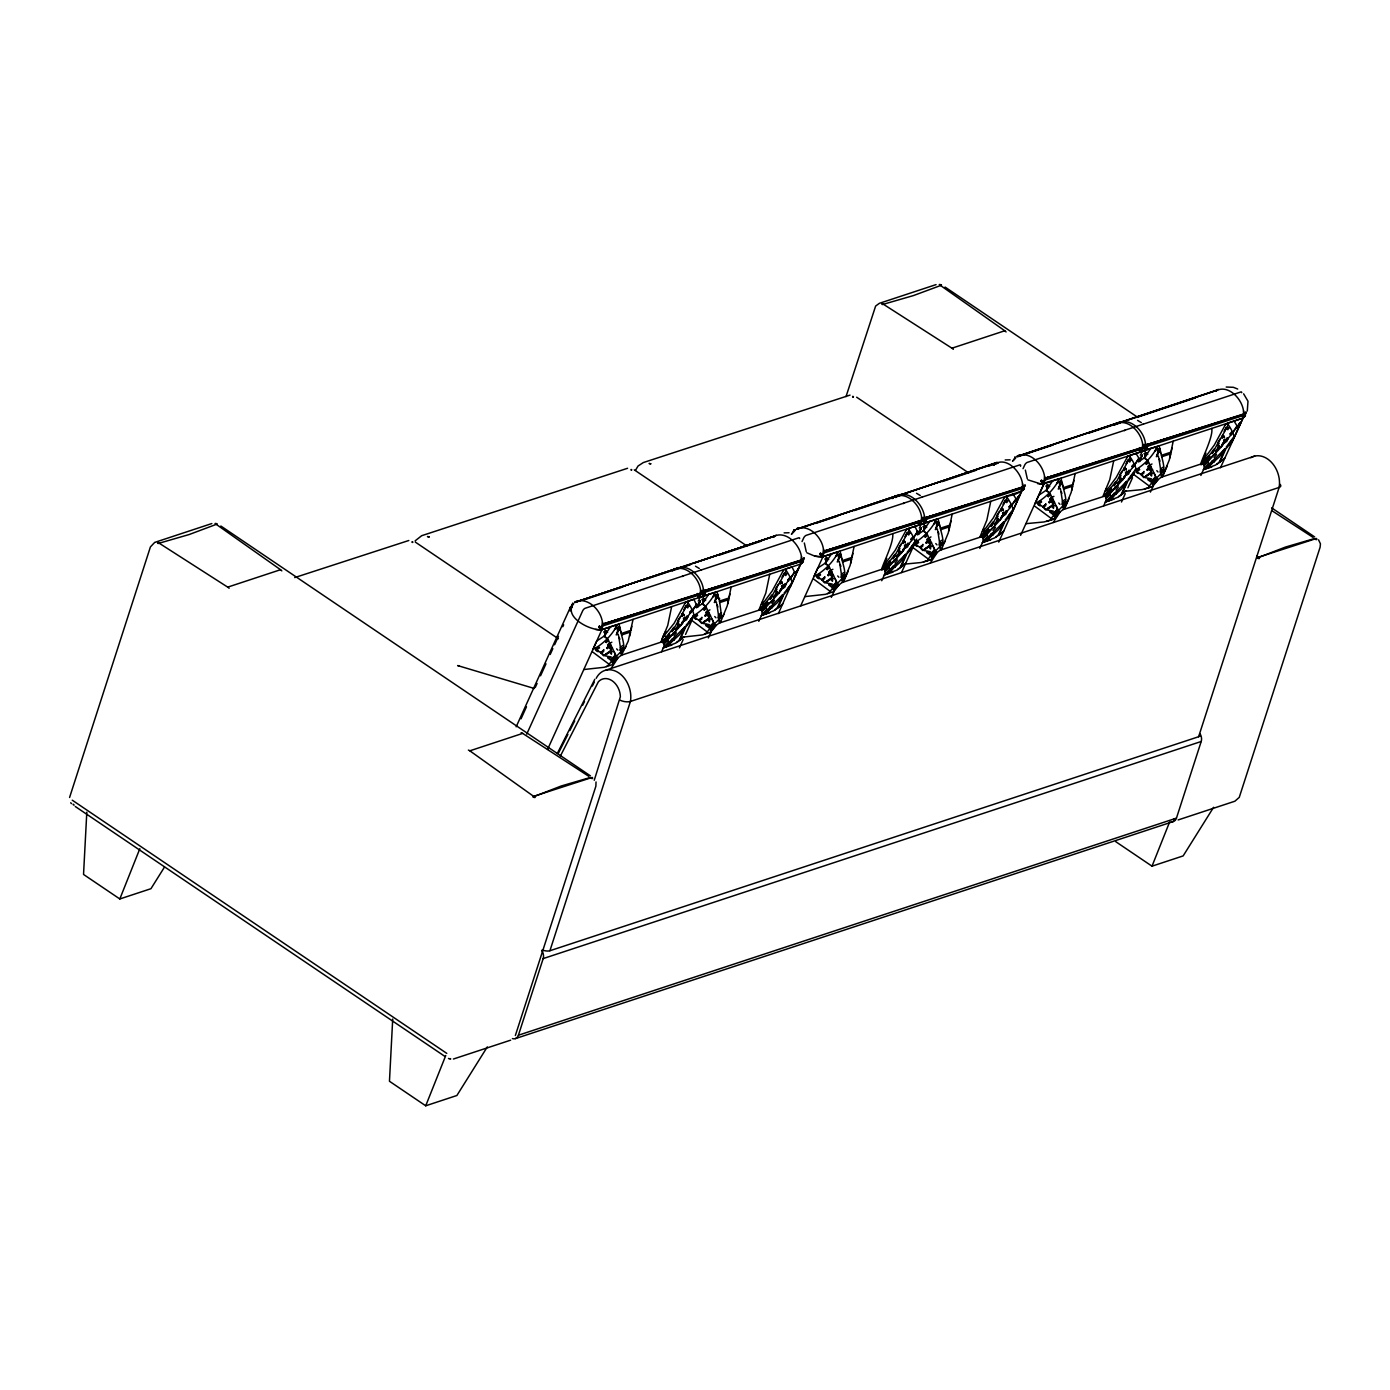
<?xml version="1.0" encoding="UTF-8"?>
<svg xmlns="http://www.w3.org/2000/svg" width="1390" height="1390" viewBox="0 0 1390 1390"><rect width="100%" height="100%" fill="white"/><g stroke="black" fill="none" stroke-linecap="round" stroke-linejoin="round"><path stroke-width="1.5" d="M806.252 551.674L804.324 543.004M1027.297 478.751L1025.351 470.081M547.573 749.418L601.905 629.635C605.901 615.701 591.132 597.474 576.746 601.071M698.267 601.071C707.771 586.615 687.564 560.674 672.465 570.578M800.466 606.301L822.932 556.712C827.12 542.708 811.343 523.3 796.904 528.634A22.761 17.097 71.7 0 0 796.505 528.965M919.294 528.148C928.59 513.692 909.234 488.533 893.822 497.238M1245.544 413.994L1242.921 418.147L1043.994 483.79C1048.425 469.629 1030.928 448.449 1016.768 456.667L1118.915 422.56C1133.111 416.913 1149.13 436.616 1144.856 450.499L1129.288 455.659L1131.495 459.048A54.922 9.938 45.1 0 1 1135.891 469.021L1128.089 479.533M1140.321 455.225C1149.878 440.804 1129.601 414.828 1114.537 424.732M572.889 604.25L572.871 602.93M793.916 531.327L794.124 529.816M1014.943 458.405L1015.169 456.893M703.688 595.476L705.025 593.113L702.784 596.345L703.114 594.572A22.153 16.628 71.7 0 0 703.27 593.704L602.461 626.021M803.49 559.84L800.866 563.993L601.922 629.635C589.968 631.025 562.915 616.482 573.722 603.712M924.715 522.553L926.07 520.19L923.811 523.422L908.261 528.582L910.467 531.97A54.922 9.938 45.1 0 1 913.577 537.721L913.612 537.808A54.992 9.938 45.1 0 1 914.846 541.909L914.776 543.386L916.288 539.911M1024.326 485.736L1022.71 490.392C1026.984 483.685 1023.04 494.475 1006.343 496.213L1008.549 499.618A54.922 9.938 45.1 0 1 1011.659 505.352L1011.694 505.456A54.992 9.938 45.1 0 1 1012.928 509.557L1012.858 511.016L1022.223 489.28A22.153 16.628 71.7 0 0 1022.397 488.429L921.57 520.746M1145.742 449.63L1147.098 447.267L1144.856 450.499M1245.805 412.135L1220.455 467.735M794.541 530.129L793.464 531.067L793.69 530.198M891.755 498.489L893.04 497.533L892.832 498.437M86.806 812.194L83.539 874.449L119.818 898.965L150.954 888.697L164.489 867.082M392.71 1019.026L389.461 1081.264L425.722 1105.797L456.876 1095.511L487.317 1046.896M806.878 552.786L814.731 556.122L822.932 556.712L823.627 549.415M1142.059 451.437L1142.736 444.122M683.22 614.866L682.42 613.494L682.229 616.395L683.602 614.293L682.42 613.494L688.154 602.895L687.216 601.505L693.888 599.281L697.676 607.378M781.302 582.514L780.502 581.142L780.311 584.043L781.684 581.923L780.502 581.142L786.236 570.526L785.298 569.135L791.97 566.929L795.845 574.661L791.831 583.939L791.9 582.48A54.992 9.938 45.1 0 0 790.667 578.379A54.922 9.938 45.1 0 0 787.505 572.541L786.236 570.526M904.265 541.944L903.465 540.571L903.274 543.473L904.629 541.37L903.465 540.571L909.182 529.972M1002.346 509.591L1001.547 508.219L1001.339 511.12L1002.711 509.001L1001.547 508.219L1007.264 497.603M1125.292 469.021L1124.493 467.648L1124.302 470.55L1125.657 468.447L1124.493 467.648L1130.209 457.049M1223.374 436.668L1222.574 435.296L1222.383 438.197L1223.739 436.078L1222.574 435.296L1228.291 424.68L1227.37 423.29L1242.921 418.147L1233.903 438.093L1233.955 436.634A54.992 9.938 45.1 0 0 1232.722 432.533A54.922 9.938 45.1 0 0 1229.577 426.695L1228.291 424.68M594.242 780.294L620.357 696.703A16.315 12.267 71.7 0 0 612.104 680.735A16.315 12.267 71.7 0 0 598.343 681.83L560.413 755.969M801.856 562.776L803.107 560.952M924.802 522.206L926.053 520.381M1022.884 489.853L1024.135 488.029M661.588 651.719L663.343 647.827L667.582 646.437L668.833 642.892A5.855 2.207 -51.6 0 0 668.746 642.145L666.436 636.898L673.889 627.29L672.117 631.842L682.42 613.494M758.784 621.295L761.425 615.475L765.664 614.067L766.915 610.523A5.855 2.207 -51.6 0 0 766.828 609.793L764.517 604.546A5.647 2.502 -52.5 0 0 762.537 604.007L761.407 604.389L762.624 601.661M881.729 580.725L884.37 574.904L888.627 573.514L889.878 569.97A5.855 2.207 -51.6 0 0 889.791 569.222L887.463 563.975A5.647 2.502 -52.5 0 0 885.5 563.437L881.885 569.274L842.496 582.393A10.547 4.396 -49.7 0 0 839.039 584.947L834.486 590.559L831.289 597.37M979.811 548.372L982.452 542.552L986.709 541.144L987.96 537.6A5.855 2.207 -51.6 0 0 987.856 536.87L985.545 531.623A5.647 2.502 -52.5 0 0 983.581 531.084L982.435 531.466L983.668 528.739M1103.643 505.873L1105.398 501.981L1109.654 500.591L1110.905 497.047A5.855 2.207 -51.6 0 0 1110.819 496.299L1108.508 491.052A5.647 2.502 -52.5 0 0 1106.527 490.514L1105.38 490.896L1106.614 488.185M1200.856 475.45L1203.479 469.629L1207.736 468.222L1208.987 464.677A5.855 2.207 -51.6 0 0 1208.9 463.947L1206.572 458.7A5.647 2.502 -52.5 0 0 1204.609 458.161L1200.995 463.982L1161.606 477.118A10.547 4.396 -49.7 0 0 1158.148 479.672L1153.596 485.284L1150.416 492.095M794.09 531.189L794.333 530.268M892.415 497.915L892.849 496.995L892.675 498.489M1015.117 458.266L1014.735 457.275M684.349 636.585L675.557 643.188L663.343 647.844L671.648 639.782A5.855 2.172 -51.9 0 1 671.735 640.512L671.144 642.58M769.226 610.227L769.817 608.142A5.855 2.172 -51.9 0 0 769.73 607.413L761.425 615.475L773.639 610.836L782.779 603.885M905.741 563.332L896.585 570.265L884.37 574.921L892.675 566.859A5.855 2.172 -51.9 0 1 892.762 567.589L892.172 569.657M990.253 537.305L990.844 535.22A5.855 2.172 -51.9 0 0 990.757 534.49L982.452 542.552L994.667 537.913L1003.823 530.963M1113.199 496.734L1113.79 494.666A5.855 2.172 -51.9 0 0 1113.703 493.936L1105.398 501.999L1117.63 497.342L1126.421 490.722M1211.281 464.382L1211.871 462.297A5.855 2.172 -51.9 0 0 1211.785 461.567L1203.479 469.629L1215.694 464.99L1224.851 458.04M689.37 621.747L693.818 614.832A54.922 9.938 45.1 0 0 689.44 604.893L688.154 602.895M678.042 622.685L679.032 624.649L675.019 629.618L677.938 627.516L678.32 620.479M708.344 637.941L711.541 631.13L716.093 625.517A10.547 4.396 -49.7 0 1 719.551 622.963L760.208 609.776L771.971 594.937L770.199 599.49L775.603 589.377L776.941 589.134L776.124 590.333L777.114 592.296L773.101 597.266L776.02 595.146L776.385 588.126L780.502 581.142M892.675 533.708C895.056 546.739 865.223 594.381 894.934 554.367L893.144 558.919L898.565 548.824L899.903 548.564L899.069 549.762L900.06 551.726L896.064 556.695L898.982 554.593L899.347 547.556L903.465 540.571M930.257 563.072L937.121 552.595A10.547 4.396 -49.7 0 1 940.578 550.04L981.253 536.853L993.016 522.014L991.226 526.567L996.647 516.455L997.985 516.211L997.151 517.41L998.142 519.374L994.128 524.343L997.064 522.223L997.429 515.203L1001.547 508.219M1053.203 522.501L1060.066 512.024A10.547 4.396 -49.7 0 1 1063.524 509.47L1104.199 496.282L1115.961 481.444L1114.189 485.996L1119.593 475.901L1120.931 475.641L1120.114 476.839L1121.105 478.803L1117.091 483.772L1120.01 481.67L1120.375 474.633L1124.493 467.648M1211.785 428.433C1214.182 441.464 1184.332 489.089 1214.043 449.092L1212.254 453.644L1217.675 443.532L1219.013 443.288L1218.196 444.487L1219.169 446.451L1215.173 451.42L1218.092 449.3L1218.457 442.281L1222.574 435.296M703.323 593.408C705.199 580.169 688.78 561.23 675.592 569.24L678.059 567.537M801.404 561.056L700.647 591.827L801.561 559.84A22.761 17.097 71.7 0 0 801.648 558.641C801.126 546.409 787.678 530.806 774.821 535.914L693.245 563.384M924.35 520.486L823.592 551.274L924.506 519.287A22.761 17.097 71.7 0 0 924.611 518.07C924.072 505.856 910.624 490.236 897.784 495.344L797.825 528.965M1022.432 488.133C1024.673 474.685 1006.117 454.113 993.711 465.146M1145.395 447.563L1044.637 478.351L1145.551 446.364A22.761 17.097 71.7 0 0 1145.638 445.147L1145.534 443.202M1243.477 415.21C1245.353 401.953 1228.916 383.032 1215.729 391.042M633.076 619.367L628.228 641.138L621.469 655.316A10.547 4.396 -49.7 0 0 618.011 657.87L611.148 668.347M671.648 606.631L667.739 625.448L660.858 642.197L622.286 654.916L620.496 649.755A5.734 2.554 -52.9 0 1 621.521 648.765L623.519 647.566M731.157 586.997L727.248 605.814L720.368 622.564L718.578 617.386A5.734 2.554 -52.9 0 1 719.603 616.413L721.601 615.197M769.73 574.279L765.803 593.078L758.94 609.845L764.517 604.546M854.103 546.444L850.193 565.244L843.313 581.993L841.541 576.833A5.734 2.554 -52.9 0 1 842.549 575.842L844.564 574.643M952.185 514.074L948.275 532.891L941.395 549.641L939.623 544.463A5.734 2.554 -52.9 0 1 940.63 543.49L942.646 542.274M990.757 501.356L986.848 520.155L979.967 536.922L985.545 531.623M1075.148 473.521L1071.221 492.321L1064.34 509.07L1062.568 503.91A5.734 2.554 -52.9 0 1 1063.593 502.919L1065.591 501.721M1113.703 460.785L1109.793 479.585L1102.913 496.352L1108.508 491.052M1173.212 441.151L1169.303 459.968L1162.422 476.718L1160.65 471.54A5.734 2.554 -52.9 0 1 1161.675 470.567L1163.673 469.351M698.006 597.387A21.632 11.068 24.4 0 0 698.492 597.37L699.987 597.266L700.682 589.968M778.383 613.581L801.196 562.203A22.153 16.628 71.7 0 0 801.352 561.351L700.543 593.669M919.728 524.047C918.686 518.47 918.79 523.787 921.014 524.343L921.709 517.045M923.811 523.422L924.142 521.65A22.153 16.628 71.7 0 0 924.315 520.781L823.488 553.098M1027.922 479.863L1041.006 483.981L1059.562 478.664L1056.643 483.737A54.992 49.206 -26.8 0 1 1049.45 492.772L1049.311 492.929A54.922 49.154 -26.8 0 1 1040.12 500.574L1034.942 503.736L1043.977 483.772L1044.655 476.492M621.174 631.703C619.61 631.807 627.359 648.557 621.608 651.059A5.734 2.537 -52.5 0 0 620.583 652.032L611.843 660.928A5.942 2.711 -47.8 0 0 609.307 664.42L606.526 666.574M719.255 599.351L719.464 598.326L719.429 601.123L729.107 597.943L729.941 593.93M842.218 558.78C840.637 558.884 848.404 575.634 842.635 578.136A5.734 2.537 -52.5 0 0 841.61 579.109L832.871 588.005A5.942 2.711 -47.8 0 0 830.351 591.497L827.554 593.652M940.283 526.428C938.719 526.532 946.486 543.264 940.717 545.766A5.734 2.537 -52.5 0 0 939.692 546.757L930.952 555.653A5.942 2.711 -47.8 0 0 928.433 559.128L927.756 560.604L921.17 562.516L903.639 564.218M1063.246 485.857C1061.665 485.961 1069.431 502.711 1063.663 505.213A5.734 2.537 -52.5 0 0 1062.638 506.186L1053.915 515.082A5.942 2.711 -47.8 0 0 1051.379 518.574L1050.718 520.034L1044.116 521.945L1025.89 523.683M1161.328 453.505C1159.938 453.574 1167.183 470.15 1161.745 472.843A5.734 2.537 -52.5 0 0 1160.719 473.834L1151.98 482.73A5.942 2.711 -47.8 0 0 1149.46 486.205L1148.8 487.682L1142.198 489.593L1124.684 491.296M703.253 594.538C709.908 582.341 702.35 600.254 703.462 592.835L602.565 624.197L703.479 592.209A22.761 17.097 71.7 0 0 703.583 590.993L703.479 589.047M801.196 562.203C805.887 553.376 799.094 570.578 801.561 556.695M926.852 517.41L924.298 521.615C933.003 507.732 920.788 531.988 924.506 516.124M1245.11 414.62L1243.876 416.531L1243.598 414.637L1142.702 445.982L1243.616 413.994A22.761 17.097 71.7 0 0 1243.72 412.795L1243.616 410.849M631.859 626.282L631.043 630.295L621.347 633.493M852.887 553.359L852.07 557.373L842.392 560.57M950.969 521.007L950.152 525.02L940.474 528.2M1073.914 480.436L1073.097 484.45L1063.419 487.647M1171.996 448.084L1171.179 452.097L1161.501 455.277M692.585 610.731L696.876 604.042L684.523 620.913L684.54 617.282L683.48 618.724L684.523 620.913L682.751 621.452L680.822 625.465L663.933 643.883A11.051 4.604 -49.7 0 1 663.655 646.923M790.667 578.379L794.958 571.69L782.587 588.561L782.605 584.929L781.562 586.372L782.587 588.561L780.832 589.099L778.904 593.113L762.015 611.53A11.051 4.604 -49.7 0 1 761.737 614.571M911.631 540.519L905.55 547.99L905.568 544.359L904.508 545.801L905.55 547.99L903.778 548.529L901.849 552.542L884.961 570.96A11.051 4.604 -49.7 0 1 884.683 574M1009.713 508.149L1003.632 515.638L1003.649 512.007L1002.59 513.449L1003.632 515.638L1001.86 516.177L999.931 520.19L983.043 538.608A11.051 4.604 -49.7 0 1 982.765 541.648M1135.96 453.435L1138.931 458.196L1134.118 465.685L1126.578 475.067L1126.595 471.436L1125.535 472.878L1126.578 475.067L1124.805 475.606L1122.877 479.62L1105.988 498.037A11.051 4.604 -49.7 0 1 1105.71 501.078M1234.042 421.083L1237.013 425.844L1232.2 433.333L1224.659 442.715L1224.677 439.084L1223.617 440.526L1224.659 442.715L1222.887 443.254L1220.959 447.267L1204.07 465.685A11.051 4.604 -49.7 0 1 1203.792 468.725M918.721 534.455L914.933 526.358M1139.748 461.532L1138.931 458.196L1134.64 464.886M69.57 797.495L150.415 546.93L154.655 542.447M629.653 636.22L630.66 631.981L621.678 634.952M727.735 603.851L728.742 599.629L719.759 602.582L721.688 617.49L719.673 618.689A5.734 2.537 -52.5 0 0 718.647 619.679L709.925 628.575A5.942 2.711 -47.8 0 0 707.388 632.05L704.591 634.222M850.697 563.298L851.688 559.058L842.705 562.012M948.762 530.928L949.77 526.706L940.787 529.659M1071.725 490.375L1072.733 486.135L1063.75 489.089M1169.807 458.005L1170.814 453.783L1161.814 456.737M1247.282 411.058L1247.994 401.241L1243.633 393.839M515.36 1035.498L595.876 786.201L596.032 781.945M512.423 1038.591A7.454 5.595 71.7 0 0 518.418 1035.22L543.177 958.596A7.454 5.595 71.7 0 0 541.7 950.517M846.024 396.584L875.63 306.061L879.331 303.333L936.078 284.603M596.206 678.303A23.734 17.827 71.7 0 1 618.793 672.934A23.734 17.827 71.7 0 1 630.434 701.446L549.919 950.743L1198.614 736.735L1279.13 487.438A23.734 17.827 71.7 0 0 1271.364 462.21A23.734 17.827 71.7 0 0 1250.792 457.71M1171.214 821.681A7.454 5.595 71.7 0 0 1176.461 818.119L1201.203 741.495A7.454 5.595 71.7 0 0 1200.248 734.198M1245.145 416.027L1245.475 415.071M570.161 607.986L570.491 607.03A21.632 11.068 24.4 0 1 571.898 605.588L572.246 604.216L571.898 605.588M803.42 560.917L803.072 561.873A21.632 11.068 24.4 0 1 801.683 563.315M1024.447 487.994L1024.117 488.95A21.632 11.068 24.4 0 1 1022.71 490.392M686.434 620.027L687.859 616.778M784.516 587.657L785.941 584.408M907.462 547.104L908.886 543.855M1005.543 514.734L1006.968 511.485M1128.506 474.181L1129.931 470.932L1127.568 472.044L1126.578 475.067M1226.571 441.812L1227.995 438.562M791.466 534.264L793.412 531.866M119.818 898.965L139.834 848.717M425.722 1105.797L445.756 1055.531M1115.736 841.662L1152.015 866.178L1169.633 821.959M635.491 470.324L638.045 466.015L643.275 462.575L850.037 395.108M1178.147 819.944L1234.893 801.213L1239.255 797.374L1320.1 547.26L1320.448 543.837L1318.554 539.841M611.843 642.197L607.604 644.682L608.316 645.794C611.426 642.163 607.082 637.941 604.094 636.151L596.744 641.016L592.87 649.582L598.065 646.42A54.922 49.154 -26.8 0 0 607.239 638.774L607.395 638.618A54.992 49.206 -26.8 0 0 614.589 629.583L617.49 624.51L601.905 629.635L602.6 622.338M709.925 609.828L705.686 612.33L706.398 613.442C709.508 609.81 705.164 605.588 702.176 603.781L696.321 607.812M832.888 569.274L828.649 571.759L829.344 572.871C832.454 569.24 828.11 565.018 825.121 563.228L817.772 568.093L813.914 576.659L819.092 573.497A54.922 49.154 -26.8 0 0 828.266 565.852L828.423 565.695A54.992 49.206 -26.8 0 0 835.616 556.66L838.535 551.587L822.932 556.712L1021.893 491.07L998.732 542.117M930.97 536.905L926.73 539.407L927.425 540.519C930.535 536.888 926.192 532.665 923.203 530.858L917.348 534.889M1053.915 496.352L1049.676 498.836L1050.371 499.948C1053.481 496.317 1049.137 492.095 1046.149 490.305L1038.799 495.17M1151.997 463.982L1147.758 466.484L1148.453 467.596C1151.563 463.965 1147.219 459.743 1144.231 457.935L1138.375 461.966M610.697 626.595L604.094 636.151L607.239 638.774M708.778 594.242L702.176 603.781L705.477 606.266A54.992 49.206 -26.8 0 0 712.67 597.231L715.572 592.14L699.987 597.266M831.724 553.672L825.121 563.228L828.266 565.852M929.806 521.32L923.203 530.858L926.505 533.343A54.992 49.206 -26.8 0 0 933.698 524.308L936.617 519.217L921.014 524.343M1052.769 480.749L1046.149 490.305L1049.311 492.929M1150.833 448.397L1144.231 457.935L1147.532 460.42A54.992 49.206 -26.8 0 0 1154.725 451.385L1157.644 446.294L1140.547 451.524A21.632 11.068 24.4 0 1 1140.061 451.541M606.214 642.493L607.569 639.313L608.247 640.529L606.214 642.493L605.467 641.363L607.569 639.313M704.296 610.141L705.651 606.961L706.328 608.16L704.296 610.141L703.548 608.994L705.651 606.961M827.241 569.57L828.596 566.39L829.274 567.606L827.241 569.57L826.494 568.441L828.596 566.39M925.323 537.218L926.678 534.038L927.356 535.237L925.323 537.218L924.576 536.071L926.678 534.038M1048.286 496.647L1049.641 493.467L1050.301 494.684L1048.286 496.647L1047.539 495.518L1049.641 493.467M1146.368 464.295L1147.723 461.115L1148.383 462.314L1146.368 464.295L1145.603 463.148L1147.723 461.115M668.26 644.96L679.258 635.022L691.108 620.496M766.342 612.608L777.34 602.652L790.962 585.85M889.287 572.037L900.303 562.099L913.925 545.28M987.369 539.685L998.385 529.729L1010.217 515.203M1110.315 499.114L1121.33 489.176L1134.414 473.104M1208.397 466.762L1219.412 456.806L1231.262 442.281M609.602 642.736L610.836 645.099L609.619 647.844L610.714 649.582L612.347 647.966L611.374 646.107L609.619 647.844L612.347 647.966L617.16 658.704L614.484 656.045L615.614 654.899L614.102 651.545M707.493 610.036L708.917 612.747L707.701 615.492L708.796 617.23L710.412 615.614L709.456 613.755L707.701 615.492L710.412 615.614L715.225 626.334L712.566 623.693L713.696 622.546L712.184 619.176M830.629 569.813L831.863 572.176L830.647 574.921L831.741 576.659L833.375 575.043L832.401 573.184L830.647 574.921L833.375 575.043L838.187 585.781L835.512 583.122L836.641 581.976L835.147 578.622M928.711 537.461L929.945 539.824L928.728 542.569L929.823 544.307L931.456 542.691L930.483 540.832L928.728 542.569L931.456 542.691L936.269 553.411L933.594 550.77L934.723 549.623L933.211 546.253M1051.466 496.543L1052.908 499.253L1051.691 501.999L1052.786 503.736L1054.402 502.12L1053.429 500.261L1051.691 501.999L1054.402 502.12L1059.215 512.858L1056.539 510.2L1057.686 509.053L1056.174 505.699M1149.547 464.191L1150.99 466.901L1149.756 469.646L1150.868 471.384L1152.484 469.768L1151.511 467.909L1149.756 469.646L1152.484 469.768L1157.297 480.488L1154.621 477.847L1155.768 476.701L1154.256 473.33M570.161 610.61L571.863 606.805L570.039 610.801M625.986 646.75L623.606 649.86M668.99 633.753L670.119 636.168C660.875 648.852 659.416 641.051 665.793 631.303M724.068 614.397L721.688 617.49M843.313 581.993L848.247 571.099M884.353 563.819L886.82 558.38M945.096 541.475L942.715 544.567M1064.34 509.07L1069.275 498.176M1162.422 476.718L1167.357 465.824M1203.462 458.544L1205.929 453.105M516.159 726.814L570.491 607.03M521.042 718.804L526.462 706.815M535.254 687.442L537.079 683.463M540.536 675.801L545.992 663.812M550.197 654.481L552.838 648.661M554.593 644.786L558.467 636.325M562.794 626.734L563.645 624.84M526.741 734.094L582.723 610.714A2.693 1.129 -49.7 0 1 585.068 608.299L798.85 537.791A2.693 1.129 -49.7 0 1 799.632 538.555M684.036 629.496L678.824 640.999L676.617 642.51M685.287 628.002L679.675 640.39L681.604 638.914M679.432 647.879L683.185 639.539M685.531 634.448L691.247 621.817M802.03 541.579L803.75 537.791A2.693 1.129 -49.7 0 1 806.096 535.376L1019.878 464.868A2.693 1.129 -49.7 0 1 1020.503 466.276M782.118 597.144L776.906 608.646L774.699 610.158M783.369 595.632L777.757 608.038L779.686 606.544M905.081 556.573L899.851 568.076L897.645 569.587M906.315 555.079L900.703 567.468L902.631 565.991M901.554 572.506L916.688 539.129M1023.057 468.656L1024.777 464.868A2.693 1.129 -49.7 0 1 1027.123 462.453L1240.923 391.945A2.693 1.129 -49.7 0 1 1241.704 392.71M1003.163 524.221L997.933 535.723L995.727 537.235M1004.397 522.709L998.785 535.115L1000.713 533.621M1020.607 535.324L1043.977 483.772M1126.109 483.651L1120.896 495.153L1118.672 496.664M1127.36 482.156L1121.73 494.545L1123.676 493.068M1121.487 502.033L1125.257 493.693M1127.916 487.803L1132.503 477.778M1224.19 451.298L1218.96 462.801L1216.754 464.312M1225.441 449.787L1219.812 462.192L1221.74 460.698M800.866 563.993L795.584 575.286M686.017 605.571L684.106 609.602L686.347 605.901M784.099 573.201L782.188 577.25L784.429 573.549M907.062 532.648L905.133 536.679L907.392 532.978M1005.126 500.278L1003.215 504.327L1005.456 500.626M1128.089 459.725L1126.178 463.756L1128.419 460.055M1226.171 427.356L1224.26 431.404L1226.501 427.703M685.287 602.93L685.739 601.992L674.115 623.328L663.325 636.742M783.369 570.56L783.821 569.622L772.197 590.976L762.537 604.007M906.315 530.007L906.767 529.069L895.143 550.405L885.5 563.454M1004.397 497.637L1004.848 496.699L993.225 518.053L983.581 531.084M1127.342 457.084L1127.811 456.146L1116.187 477.482L1106.527 490.531M1225.424 424.714L1225.876 423.776L1214.252 445.13L1204.609 458.161M600.411 629.722C601.748 625.014 598.638 626.317 600.411 629.722A21.632 11.068 24.4 0 1 597.335 629.74L595.563 629.496M698.475 597.37C699.726 593.252 696.824 593.322 698.701 596.97M821.438 556.799C822.776 552.091 819.666 553.394 821.438 556.799A21.632 11.068 24.4 0 1 818.363 556.817L814.731 556.122M1042.465 483.876C1043.803 479.168 1040.693 480.471 1042.465 483.876A21.632 11.068 24.4 0 1 1039.39 483.894L1037.635 483.651M1140.547 451.524C1141.798 447.406 1138.879 447.476 1140.756 451.125M557.425 753.224L594.798 679.276M558.102 753.797L567.885 734.441M569.831 730.567L574.713 720.889M582.532 705.408L584.495 701.533M592.296 686.052L594.26 682.177M607.239 648.557L610.279 644.334L609.029 646.906L607.239 648.557L606.666 647.792L610.836 645.099M705.321 616.204L708.361 611.982L707.093 614.536L705.321 616.204L704.747 615.44L708.917 612.747M831.324 571.412L831.863 572.176L827.693 574.869L828.266 575.634L831.255 571.012L829.344 572.871M926.348 543.282L929.406 539.059L928.138 541.614L926.348 543.282L925.775 542.517L929.945 539.824M1049.294 502.711L1052.352 498.489L1051.083 501.06L1049.294 502.711L1048.72 501.946L1052.908 499.253M1150.434 466.136L1150.99 466.901L1146.802 469.594L1147.376 470.359L1150.364 465.737L1148.453 467.596M614.484 656.045L611.114 659.364L614.085 662.491L607.586 657.835L608.664 656.845L609.949 658.165L611.183 656.949L604.859 655.819L605.832 654.03L611.791 651.302L611.096 650.207L604.233 655.35L594.99 648.366M712.566 623.693L709.178 627.012L712.167 630.122L705.668 625.483L706.745 624.492L708.031 625.795L709.265 624.596L702.94 623.467L703.913 621.66L709.856 618.95L709.178 617.855L702.298 622.981L693.054 616.013L696.147 614.067A54.922 49.154 -26.8 0 0 705.321 606.422M835.512 583.122L832.141 586.441L835.112 589.568L828.614 584.912L829.691 583.922L830.977 585.242L832.21 584.026L825.903 582.897L826.876 581.107L832.818 578.379L832.141 577.284L825.26 582.427L816.017 575.443M933.594 550.77L930.223 554.089L933.194 557.199L926.696 552.56L927.773 551.569L929.059 552.872L930.292 551.674L923.968 550.544L924.958 548.737L930.9 546.027L930.205 544.932L923.342 550.058L914.099 543.09L917.174 541.144A54.922 49.154 -26.8 0 0 926.348 533.499M1056.539 510.2L1053.168 513.518L1056.157 516.646L1049.641 511.989L1050.718 510.999L1052.004 512.319L1053.255 511.103L1046.931 509.974L1047.904 508.167L1053.846 505.456L1053.168 504.361L1046.288 509.505L1037.044 502.52M1154.621 477.847L1151.25 481.166L1154.239 484.276L1147.723 479.637L1148.8 478.647L1150.086 479.95L1151.337 478.751L1145.013 477.621L1145.986 475.814L1151.928 473.104L1151.25 472.009L1144.37 477.135L1135.126 470.168L1138.202 468.222A54.922 49.154 -26.8 0 0 1147.376 460.577M703.114 594.572L705.008 592.957M924.142 521.65L926.035 520.034M792.752 532.04L792.926 532.665A21.632 11.068 24.4 0 0 791.536 534.107M1013.935 458.874L1013.953 459.743A21.632 11.068 24.4 0 0 1012.858 460.785M1024.777 485.058L1022.38 489.245L1025.386 485.492M1243.407 416.322L1245.961 412.135M705.946 590.368L703.392 594.52L704.695 592.557M706.068 590.437L703.688 594.642L704.799 592.609M803.907 557.981L801.335 562.168L804.028 558.016M924.715 521.719L927.095 517.514M1024.117 487.682L1022.501 489.245L1025.177 485.162M1147.879 444.487L1145.186 448.727A22.153 16.628 71.7 0 0 1145.343 447.858L1044.533 480.176M1146.767 446.711L1145.569 448.692L1148.123 444.591L1145.464 448.675M1148.227 444.678L1147.028 446.972M1244.71 414.324L1243.529 416.322L1246.413 412.569M609.932 652.205L611.096 650.207M708.014 619.836L709.178 617.855M830.977 579.283L832.141 577.284M929.059 546.913L930.205 544.932M1052.004 506.36L1053.168 504.361M1150.086 473.99L1151.25 472.009M415.141 540.849L421.657 535.706L627.585 468.274M697.502 605.484L700.195 600.932M795.584 573.114L798.277 568.562M918.529 532.561L921.24 528.009M1016.611 500.192L1019.183 495.309L1016.351 499.531L1016.629 502.363M1139.557 459.638L1142.267 455.086M1237.639 427.269L1240.21 422.386L1237.378 426.608L1237.656 429.44M614.589 629.583L616.395 626.56C619.888 629.183 614.363 638.705 617.716 631.981L616.204 634.865L618.202 634.188L618.567 635.873M712.67 597.231L714.46 594.208C717.97 596.814 712.445 606.335 715.78 599.611L714.286 602.495L716.284 601.835L716.649 603.521M835.616 556.66L837.423 553.637C840.933 556.261 835.407 565.782 838.743 559.058L837.232 561.942L839.23 561.265L839.595 562.95M933.698 524.308L935.505 521.285C939.015 523.891 933.472 533.413 936.825 526.688L935.314 529.573L937.312 528.912L937.677 530.598M1056.643 483.737L1058.45 480.714C1061.96 483.338 1056.435 492.859 1059.771 486.135L1058.259 489.019L1060.257 488.342L1060.622 490.027M1154.725 451.385L1156.532 448.362C1160.042 450.968 1154.517 460.49 1157.853 453.766L1156.341 456.65L1158.339 455.99L1158.704 457.675M801.578 562.186L802.777 560.205M925.723 519.634L924.541 521.615L925.844 519.686M607.986 653.144L606.37 654.551M706.068 620.774L704.452 622.199M829.013 580.221L827.415 581.628M927.095 547.851L925.497 549.276M1050.041 507.298L1048.442 508.705M1148.123 474.928L1146.524 476.353M801.683 562.22L802.881 560.257L801.752 562.29M1023.926 487.334L1022.71 489.297L1024.013 487.421M1145.673 448.744L1146.958 446.868M1244.954 414.411L1243.755 416.375L1245.04 414.498M775.603 589.377L776.385 588.126M898.565 548.824L899.347 547.556M996.647 516.455L997.429 515.203M1119.593 475.901L1120.375 474.633M1217.675 443.532L1218.457 442.281M1213.592 807.295L1183.151 855.91L1152.015 866.178M819.77 553.88L821.542 556.608M1009.088 506.846L1011.121 506.186L1010.53 504.9L1009.088 506.846L1009.661 508.08L1015.986 498.767L1012.997 494.006M913.577 537.721L917.904 531.119L911.597 540.449L911.006 539.216L912.448 537.252L913.039 538.538L911.006 539.216M1011.659 505.352L1019.322 495.639M1232.722 432.533L1240.349 422.716M678.077 620.149L680.283 616.83M776.159 587.796L778.365 584.46M899.104 547.226L901.311 543.907M997.186 514.873L999.393 511.537M1120.131 474.303L1122.356 470.984M1218.213 441.951L1220.42 438.615M703.774 595.129L705.025 593.304M776.124 590.333L775.411 591.375L776.628 591.323M899.069 549.762L898.357 550.805L899.591 550.753M997.151 517.41L996.439 518.453L997.673 518.401M1120.114 476.839L1119.402 477.882L1120.618 477.83M1147.08 447.458L1145.829 449.283L1147.063 447.649M1218.196 444.487L1217.466 445.53L1218.7 445.478M1245.162 415.106L1243.911 416.931L1245.145 415.297M703.74 595.302L704.991 593.513M801.822 562.95L803.072 561.143M924.767 522.379L926.018 520.572M1022.849 490.027L1024.1 488.22M801.752 563.124L803.02 561.369M1022.797 490.201L1024.048 488.446M1243.824 417.278L1245.092 415.523M1012.546 461.185L1013.953 459.743M703.601 595.667L704.869 593.947M1012.007 512.927L1010.096 515.499M1146.489 449.178L1145.673 449.821L1146.924 448.101M1233.034 440.005L1231.123 442.576M689.979 612.139L691.421 610.175L692.011 611.461L689.979 612.139L690.552 613.372M788.061 579.769L789.503 577.823L790.093 579.109L788.061 579.769L788.634 581.003M1132.051 466.293L1133.476 464.33L1134.084 465.615L1132.051 466.293L1132.624 467.526M1230.133 433.923L1231.557 431.977L1232.166 433.263L1230.706 435.157L1230.133 433.923L1232.166 433.263M690.986 620.791L692.342 618.95M684.523 620.913L685.096 618.428L683.48 618.724M782.587 588.561L783.178 586.059L781.562 586.372M905.55 547.99L906.124 545.505L904.508 545.801M1003.632 515.638L1006.117 510.686L1006.673 511.885L1004.605 512.615M1224.659 442.715L1227.144 437.763L1227.7 438.962L1225.65 439.692M669.163 634.135L662.665 642.267L669.494 634.813M764.622 604.789L760.208 609.776L767.072 601.401M887.584 564.218L883.171 569.205L890.017 560.83M985.666 531.866L981.253 536.853L988.099 528.478M1108.612 491.296L1104.199 496.282L1111.062 487.907M1206.694 458.943L1202.281 463.93L1209.126 455.555M688.849 623.311L691.23 620.218M786.792 591.236L789.312 587.848M909.755 550.683L912.257 547.295M1007.959 518.036L1010.339 514.926M1130.904 477.465L1133.302 474.372M1130.782 477.76L1133.18 474.65M1228.986 445.113L1231.384 442.003M684.019 619.818L685.096 618.428M689.058 622.789L691.456 619.697M688.953 623.05L691.351 619.94M782.101 587.466L783.178 586.059M787.122 590.437L789.537 587.327M787.035 590.698L789.433 587.588M905.046 546.895L906.124 545.505M910.085 549.867L912.483 546.774M909.981 550.127L912.379 547.017M1003.128 514.543L1004.206 513.136L1004.692 514.213M1008.167 517.514L1010.565 514.404M1008.063 517.775L1010.46 514.665M1126.074 473.973L1127.151 472.583L1127.655 473.66M1131.112 476.944L1133.51 473.851M1131.008 477.204L1133.406 474.094M1224.156 441.62L1225.233 440.213L1225.737 441.29M1229.194 444.591L1231.592 441.481M1229.09 444.852L1231.488 441.742M685.618 619.558L685.496 617.89L687.981 616.621M689.145 622.546L691.542 619.453M783.699 587.188L783.578 585.538L786.062 584.252M787.452 589.395L791.9 582.48M787.226 590.194L789.624 587.101M918.026 521.267L920.006 523.648M906.645 546.635L906.523 544.967L909.008 543.699M910.433 548.685L912.9 545.488L910.398 548.824M910.172 549.623L912.57 546.531M1008.515 516.316L1010.982 513.136L1008.48 516.472M1008.254 517.271L1010.652 514.178M1131.199 476.701L1133.927 472.565L1131.443 475.901M1232.009 440.213L1229.542 443.393L1231.992 440.335M1229.281 444.348L1231.679 441.256M685.496 617.89L687.007 615.961L687.564 617.177M689.214 622.32L691.629 619.228M783.578 585.538L785.072 583.609L785.628 584.808M787.296 589.968L789.711 586.875M906.523 544.967L908.035 543.038L908.591 544.255M910.241 549.398L912.657 546.305M1008.323 517.045L1010.739 513.952M1127.568 472.044L1129.062 470.115L1129.618 471.332M1131.286 476.475L1133.684 473.382M1229.351 444.122L1231.766 441.03M666.835 637.767L663.117 642.51L669.806 635.508M689.284 622.112L691.699 619.036M764.917 605.397L760.747 609.915L767.245 601.766M787.366 589.76L789.781 586.667M887.88 564.844L883.71 569.344L890.208 561.212M910.311 549.189L912.726 546.114M985.944 532.474L981.774 536.992L988.29 528.843M1008.393 516.837L1010.808 513.744M1108.907 491.921L1104.737 496.421L1111.236 488.29M1131.338 476.266L1133.754 473.191M1206.989 459.551L1202.819 464.069L1209.317 455.92M1229.42 443.914L1231.835 440.821M679.032 624.649L677.938 627.516L677.521 626.612M689.405 621.608L691.838 618.533M777.114 592.296L776.02 595.146L775.603 594.26M787.47 589.238L789.92 586.18M900.06 551.726L898.982 554.593L898.565 553.689M998.142 519.374L997.064 522.223L996.647 521.337M1121.105 478.803L1120.01 481.67L1119.593 480.766M1219.169 446.451L1218.092 449.3L1217.675 448.414M667.13 638.375L663.482 642.875L667.391 638.983M767.888 603.138L761.842 610.975L768.201 603.816L767.575 602.461M890.851 562.585L884.787 570.404L891.146 563.245L890.521 561.89M988.933 530.216L982.869 538.052L989.228 530.893L988.603 529.538M1111.878 489.662L1105.815 497.481L1112.191 490.322L1111.566 488.967M1209.96 457.293L1203.896 465.129L1210.256 457.97L1209.648 456.615M691.872 618.307L686.034 625.378M789.954 585.955L784.116 593.026M795.74 529.59L793.742 531.988M895.629 497.516L899.087 494.614M682.368 629.879L684.766 626.994M780.433 597.509L782.848 594.642M903.396 556.956L905.794 554.071L895.56 564.462A5.942 2.241 -51.6 0 1 895.056 567.276M1001.478 524.586L1003.875 521.719L993.642 532.109A5.942 2.241 -51.6 0 1 993.138 534.924M1124.423 484.033L1126.838 481.149L1116.587 491.539A5.942 2.241 -51.6 0 1 1116.083 494.353M1222.505 451.663L1224.92 448.796L1214.669 459.186A5.942 2.241 -51.6 0 1 1214.165 462.001M1014.769 459.065L1015.795 457.866M907.062 552.456L914.846 541.909M1005.144 520.103L1012.928 509.557M1226.171 447.18L1233.955 436.634M663.933 643.883L667.93 640.182M762.015 611.53L766.012 607.83M884.961 570.96L888.957 567.259M983.043 538.608L987.039 534.907M1105.988 498.037L1109.985 494.336M1204.07 465.685L1208.066 461.984M666.557 637.141L660.858 642.197M684.749 626.873L674.515 637.385A5.942 2.241 -51.6 0 1 674.028 640.199M782.831 594.503L772.597 605.032A5.942 2.241 -51.6 0 1 772.11 607.847M604.198 631.772L605.345 634.935L604.198 631.772L606.474 633.701M702.28 599.42L703.427 602.582L702.28 599.42L704.556 601.349M825.226 558.85L826.39 562.012L825.226 558.85L827.502 560.778M923.308 526.497L924.454 529.659L923.308 526.497L925.584 528.426M1046.27 485.927L1047.417 489.089L1046.27 485.927L1048.547 487.855M1144.335 453.574L1145.499 456.737L1144.335 453.574L1146.628 455.503M623.45 645.273A5.647 2.502 -52.4 0 0 620.409 647.445L619.923 650.381M721.532 612.903A5.647 2.502 -52.4 0 0 718.491 615.092L718.005 618.011M844.477 572.35A5.647 2.502 -52.4 0 0 841.454 574.522L840.967 577.458M942.559 539.98A5.647 2.502 -52.4 0 0 939.518 542.17L939.049 545.089M1065.522 499.427A5.647 2.502 -52.4 0 0 1062.481 501.599L1061.995 504.535M1163.586 467.057A5.647 2.502 -52.4 0 0 1160.563 469.247L1160.077 472.166M599.507 625.847L601.053 628.732M697.589 593.495L699.135 596.38M820.534 552.925L822.081 555.809M918.616 520.572L920.163 523.457M1041.562 480.002L1043.126 482.886M1139.644 447.649L1141.207 450.534M673.125 634.066L675.766 631.269M771.189 601.696L773.848 598.899M896.793 558.346L891.146 563.245M993.746 465.181L994.823 464.051L988.724 466.084M994.875 525.976L989.228 530.893M1117.838 485.423L1112.191 490.322M1215.92 453.053L1210.256 457.97M617.855 650.173L616.656 648.869M663.343 647.844L668.746 642.145M715.937 617.82L714.738 616.517M761.425 615.475L766.828 609.793M838.882 577.25L837.701 575.947M884.37 574.921L889.791 569.222M936.964 544.897L935.783 543.594M982.452 542.552L987.856 536.87M1059.91 504.327L1058.728 503.024M1105.398 501.999L1110.819 496.299M1157.992 471.974L1156.81 470.671M1203.479 469.629L1208.9 463.947M765.195 606.023L761.199 610.158L765.473 606.631M888.158 565.452L884.162 569.587L888.436 566.06M986.24 533.1L982.226 537.235L986.518 533.708M1109.185 492.529L1105.189 496.664L1109.463 493.137M1207.267 460.177L1203.271 464.312L1207.545 460.785M673.125 634.083L670.119 636.168M771.207 601.731L768.201 603.816M676.426 632.798L673.889 635.856M774.508 600.428L771.971 603.503M897.453 559.875L894.917 562.933M995.535 527.505L992.999 530.58M1118.481 486.952L1115.961 490.01M1216.563 454.582L1214.043 457.657M600.636 652.657C605.623 649.373 603.208 648.313 603.503 651.719L600.636 652.657L602.791 651.024M698.718 620.288C703.705 617.004 701.29 615.961 701.585 619.367L698.718 620.288L700.873 618.672M821.664 579.734C826.65 576.45 824.235 575.391 824.531 578.796L821.664 579.734L823.836 578.101M919.746 547.365C924.732 544.081 922.317 543.038 922.613 546.444L919.746 547.365L921.918 545.749M1042.708 506.811C1047.678 503.528 1045.28 502.468 1045.575 505.873L1042.708 506.811L1044.863 505.178M1140.773 474.442C1145.76 471.158 1143.362 470.115 1143.64 473.521L1140.773 474.442L1142.945 472.826M828.266 575.634L831.863 572.176M1147.376 470.359L1150.99 466.901M608.316 645.794L610.384 644.23M706.398 613.442L708.466 611.878M927.425 540.519L929.493 538.955M1050.371 499.948L1052.456 498.384M610.314 652.727L611.791 651.302L611.391 654.238L609.567 651.684M708.396 620.357L709.856 618.95L709.473 621.886L707.632 619.332M831.359 579.804L832.818 578.379L832.419 581.315L830.595 578.761M929.423 547.434L930.9 546.027L930.501 548.963L928.676 546.409M1052.386 506.881L1053.846 505.456L1053.464 508.393L1051.622 505.838M1150.468 474.511L1151.928 473.104L1151.545 476.04L1149.704 473.486M881.885 569.274L887.463 563.975M1200.995 463.999L1206.572 458.7M671.509 639.435L674.515 637.385M769.591 607.082L772.597 605.032M892.536 566.512L895.56 564.462M990.618 534.16L993.642 532.109M1113.581 493.589L1116.587 491.539M1211.663 461.237L1214.669 459.186M576.086 601.436L574.713 602.513L676.861 568.406L574.921 602.391M773.657 536.888L776.141 535.185M1117.647 423.394L1120.131 421.691M668.746 643.587L671.683 640.964M668.677 643.848L671.561 641.468M668.486 644.387L671.474 641.728M766.863 610.975L769.765 608.594M766.759 611.478L769.712 608.837M766.672 611.756L769.556 609.376M766.463 612.312L769.452 609.654M889.826 570.421L892.71 568.041M889.774 570.664L892.658 568.284M889.617 571.186L892.589 568.545M889.409 571.759L892.415 569.083M987.908 538.052L990.792 535.671M987.856 538.312L990.74 535.914M987.786 538.555L990.67 536.175M987.612 539.111L990.584 536.453M1110.801 497.742L1113.737 495.118M1110.732 498.002L1113.633 495.622M1110.662 498.263L1113.546 495.882M1110.436 498.836L1113.442 496.161M1208.935 465.129L1211.819 462.748M1208.883 465.389L1211.767 462.992M1208.727 465.911L1211.698 463.252M1208.64 466.189L1211.524 463.808M668.816 643.101L671.735 640.512M766.915 610.523L769.817 608.142M766.898 610.749L769.799 608.368M889.861 570.178L892.762 567.589M987.96 537.6L990.844 535.22M987.943 537.826L990.827 535.445M1110.905 497.047L1113.79 494.666M1110.888 497.255L1113.772 494.875M1208.987 464.677L1211.871 462.297M1208.97 464.903L1211.854 462.522M773.778 536.974L774.942 536.053L575.113 602.218A22.761 17.097 71.7 0 1 575.86 601.557M1117.769 423.498L1118.915 422.56L1017.185 456.372A22.761 17.097 71.7 0 1 1017.932 455.711L1019.252 454.982M1215.85 391.129L1218.213 389.339M601.088 626.734L601.575 628.245L601.314 626.595M699.17 594.381L699.83 595.754M822.133 553.811L822.776 555.183M920.215 521.459L920.858 522.831M925.462 522.101L924.628 522.744A21.632 11.068 24.4 0 0 925.167 522.31M1043.16 480.888L1043.803 482.261M1141.242 448.536L1141.885 449.908M997.169 462.262L895.89 496.612M996.213 463.895L998.541 462.783M534.177 796.192L592.175 777.444A1.911 0.886 17.9 0 1 592.331 778.591L589.082 777.844L561.178 786.01L532.943 796.974A1.911 0.886 17.9 0 0 535.185 797.443L469.837 750.826A7.454 5.491 73.7 0 0 468.395 750.079M1258.245 557.303L1316.399 538.503A1.911 0.886 17.9 0 1 1316.573 539.65L1313.307 538.903L1285.402 547.087L1257.168 558.033A1.911 0.886 17.9 0 0 1259.409 558.519L1256.647 556.017M673.942 569.205L675.262 568.458M796.887 528.634L798.225 527.905M896.289 495.535L894.969 496.282A22.761 17.097 71.7 0 0 894.222 496.925L995.97 463.113L894.031 497.116M1117.334 422.612L1116.222 423.22M412.378 542.465C413.89 541.822 410.884 541.231 412.483 542.361M852.956 397.106C854.624 396.584 851.445 395.785 853.06 397.001M229.089 588.283A7.454 5.716 69.7 0 0 227.717 587.136L157.887 542.378A1.911 0.886 17.9 0 0 158.06 543.525L189.179 534.524L217.292 523.995A1.911 0.886 17.9 0 0 215.05 523.509L280.537 569.709A7.454 5.491 73.7 0 1 281.822 570.89M1163.517 471.731L1164.89 471.262M1123.051 421.639L1216.997 390.19L1117.299 423.342M584.373 599.75L622.928 586.91M643.222 580.151L673.681 570.022M675.036 569.361L774.942 536.053M672.308 570.769L690.569 564.688M718.978 555.236L761.598 541.04M797.999 528.791L897.888 495.483L798.19 528.617M815.548 523.457L837.875 516.02M854.12 510.617L896.741 496.421M895.369 497.168L905.515 493.798M942.038 481.635L976.544 470.133M1016.994 456.546L1118.915 422.56M1018.314 456.615L1052.821 445.113M1089.36 432.95L1115.736 424.176M1117.108 423.516L1216.997 390.19M1114.363 424.923L1120.462 422.89M1136.69 417.487L1195.556 397.887M765.664 614.067L769.921 612.66M986.709 541.144L990.948 539.737M1109.654 500.591L1113.894 499.184M1207.736 468.222L1211.976 466.814M155.107 542.274L211.853 523.543M227.717 587.136L280.537 569.709M940.752 285.471L913.404 295.584L882.285 304.584A1.911 0.886 17.9 0 1 882.111 303.437L951.942 348.195L1004.761 330.768A7.454 5.491 73.7 0 1 1006.065 331.949M294.715 577.58L408.799 540.501M429.232 536.905L427.46 536.54L429.006 536.992M650.868 463.774L649.061 463.513L650.624 463.791M844.634 576.937L845.78 576.555M1065.678 504.014L1066.808 503.632M923.499 561.994L932.012 559.197L930.952 555.653M1046.461 521.424L1054.975 518.626L1053.915 515.082M1144.543 489.072L1153.04 486.274L1151.98 482.73M669.719 645.725L671.839 645.029M890.747 572.802L892.866 572.107M927.756 560.604L932.012 559.197M1050.718 520.034L1054.958 518.626M1148.8 487.682L1153.04 486.274M605.988 670.136L1254.666 456.111M469.837 750.826L522.657 733.399L588.856 776.35M1279.13 487.438L630.434 701.446A7.437 2.919 10.7 0 1 620.114 700.212M543.177 958.596L1201.203 741.495M518.418 1035.22L1176.461 818.119M510.669 1040.154L453.401 1059.024M515.395 1038.608L1173.421 821.507M1142.615 447.823L1243.425 415.506A22.153 16.628 71.7 0 1 1243.268 416.357M1023.665 487.247L1022.223 489.28L1022.571 487.56L921.674 518.904L1022.588 486.917A22.761 17.097 71.7 0 0 1022.693 485.718L1022.588 483.772M1142.702 445.982L1243.581 414.324M1044.637 478.351L1145.516 446.676M921.674 518.904L1022.553 487.247M823.592 551.274L924.472 519.599M700.647 591.827L801.526 560.17M602.565 624.197L703.444 592.522M677.538 621.747L678.859 621.486L677.33 623.728L678.563 623.676M1223.617 440.526L1225.233 440.213M1125.535 472.878L1127.151 472.583M1002.59 513.449L1004.206 513.136M1226.206 387.028L1233.399 387.306L1237.708 389.044M1005.178 459.951L1010.113 459.829M784.134 532.874L789.068 532.752M682.612 637.141L702.471 634.917L710.985 632.12L709.925 628.575M1218.422 447.424L1219.621 447.389M1120.34 479.793L1121.539 479.741M997.394 520.346L998.593 520.312M899.313 552.716L900.511 552.664M776.367 593.269L777.566 593.235M678.285 625.639L679.484 625.587M804.862 596.605L825.417 594.347L833.93 591.549L832.871 588.005M583.835 669.528L604.389 667.27L612.903 664.472L611.843 660.928M74.243 805.019L73.6 805.001A1.911 0.886 17.9 0 1 73.166 804.098M459.221 666.001L457.657 665.567L534.368 688.502M1152.38 482.347L1154.916 483.286L1152.38 480.071M1054.298 514.7L1056.852 515.655L1054.298 512.423M931.352 555.27L933.889 556.209L931.352 552.994M833.27 587.622L835.807 588.578L833.27 585.346M710.325 628.193L712.861 629.131L710.325 625.917M612.243 660.545L614.78 661.501L612.243 658.269M1153.405 481.357L1155.663 482.313L1153.509 478.959M1055.323 513.709L1057.599 514.682L1055.427 511.311M932.377 554.28L934.636 555.236L932.481 551.882M834.295 586.632L836.554 587.605L834.4 584.234M711.332 627.203L713.609 628.158L711.454 624.805M613.251 659.555L615.527 660.528L613.372 657.157M1137.576 420.371L1141.346 422.63M916.531 493.294L920.319 495.552M695.504 566.216L699.292 568.475M450.065 1058.589L450.725 1058.919A1.911 0.886 17.9 0 1 448.483 1058.45M1154.412 480.349L1156.463 481.392L1155.42 479.341M1056.331 512.702L1058.381 513.744L1057.338 511.711M933.385 553.272L935.435 554.315L934.393 552.264M835.303 585.624L837.353 586.667L836.311 584.634M712.358 626.195L714.408 627.238L713.365 625.187M614.276 658.547L616.326 659.59L615.284 657.557M1135.943 472.148L1138.306 473.486L1136.551 471.697M1037.861 504.518L1040.241 505.856L1038.469 504.066M914.915 545.071L917.278 546.409L915.523 544.619M816.834 577.441L819.197 578.779L817.442 576.989M693.871 617.994L696.251 619.332L694.496 617.542M595.789 650.364L598.169 651.702L596.414 649.912M634.257 469.855L746.917 545.975M415.297 542.083L558.415 638.792M1271.937 510.703L1313.081 537.409M945.078 287.07L1137.072 416.878M1271.659 507.871L1314.714 536.974M856.657 397.21L968.552 472.861M220.836 526.011L590.489 775.915M72.263 800.188L446.781 1053.377M75.286 806.513L444.922 1056.417M1173.647 819.197L1174.95 819.978A1.911 0.886 17.9 0 1 1173.855 819.944M940.439 285.419L1004.761 330.768M1149.46 486.205L1132.659 473.695M1051.379 518.574L1034.594 506.047M928.416 559.128L911.631 546.618M830.351 591.497L813.55 578.97M707.388 632.05L690.604 619.523M609.307 664.42L592.522 651.875M1156.428 478.334L1158.148 479.672M1058.346 510.686L1060.066 512.024M935.401 551.257L937.121 552.595M837.319 583.609L839.039 584.947M714.356 624.18L716.093 625.517M616.274 656.532L618.011 657.87M1042.57 483.685L1040.797 480.957L1042.691 483.477M600.497 629.531L598.743 626.803L600.619 629.322M1142.302 476.04L1143.814 477.639M1044.22 508.41L1045.732 509.991M921.275 548.963L922.769 550.562M823.193 581.333L824.687 582.914M700.247 621.886L701.741 623.485M602.165 654.256L603.66 655.837M821.646 556.4L820.135 553.376L821.924 556M71.446 803.646L70.716 802.742M1139.991 449.804L1140.895 450.916M1042.813 483.286L1041.162 480.453L1042.969 483.077M918.964 522.727L919.867 523.839M820.882 555.079L821.785 556.209M697.936 595.65L698.84 596.762M600.758 629.131L599.09 626.299L600.897 628.923M1141.034 450.725L1139.244 448.101M698.979 596.571L697.172 593.947M804.341 558.415L803.038 560.465M1141.451 448.379L1142.059 449.804M1043.369 480.732L1043.977 482.156M920.423 521.302L921.031 522.727M822.341 553.654L822.949 555.079M699.396 594.225L699.987 595.65M1141.659 448.258L1142.233 449.717M1043.595 480.61L1044.151 482.069M920.632 521.18L921.188 522.64M822.55 553.533L823.106 554.992M699.604 594.103L700.16 595.563M601.523 626.456L602.078 627.915M1157.349 450.516L1158.478 452.897M1059.267 482.869L1060.396 485.266M936.321 523.439L937.433 525.82M838.24 555.792L839.351 558.189M715.294 596.362L716.406 598.743M617.212 628.714L618.324 631.112M1159.225 458.804L1159.972 461.167M1061.143 491.174L1061.89 493.52M938.198 531.727L938.945 534.09M840.116 564.097L840.863 566.442M717.153 604.65L717.9 607.013M619.071 637.02L619.818 639.365M1159.121 445.808L1161.102 453.574M1061.039 478.16L1062.238 483.755M938.094 518.731L939.293 524.325M840.012 551.083L841.993 558.85M717.066 591.654L719.03 599.42M618.984 624.006L620.948 631.772M1160.719 473.834L1161.606 477.118M1062.638 506.186L1063.524 509.47M939.692 546.757L940.578 550.04M841.61 579.109L842.496 582.393M718.647 619.679L719.551 622.963M620.583 652.032L621.469 655.316M1159.555 448.397L1160.32 451.403M1159.33 448.501L1160.094 451.507M1061.248 480.87L1062.012 483.876M938.285 521.424L939.049 524.43M840.446 553.672L841.211 556.678M840.22 553.793L840.985 556.799M717.501 594.242L718.265 597.248M717.257 594.347L718.022 597.353M619.419 626.595L620.183 629.601M619.176 626.716L619.94 629.722M1159.086 448.64L1159.851 451.646M1158.86 448.814L1159.608 451.802M1061.004 481.009L1061.769 484.015M1060.778 481.166L1061.543 484.172M938.059 521.563L938.823 524.569M937.833 521.736L938.58 524.725M839.977 553.932L840.741 556.938M839.751 554.089L840.498 557.095M717.032 594.486L717.796 597.491M716.788 594.659L717.553 597.648M618.95 626.855L619.714 629.861M618.706 627.012L619.471 630.018M1158.635 448.987L1159.382 451.993M1060.553 481.357L1061.3 484.346M937.59 521.91L938.354 524.916M839.508 554.28L840.272 557.268M716.562 594.833L717.309 597.839M618.481 627.203L619.245 630.191M1158.409 449.196L1159.156 452.184M1060.327 481.548L1061.074 484.537M937.364 522.119L938.111 525.107M839.282 554.471L840.029 557.459M716.337 595.042L717.084 598.03M618.255 627.394L619.002 630.382M1158.183 449.422L1158.913 452.41M1060.101 481.774L1060.831 484.762M937.138 522.345L937.885 525.333M839.074 554.697L839.803 557.685M716.111 595.268L716.858 598.256M618.029 627.62L618.776 630.608M1062.481 483.668L1063.02 485.927M939.518 524.239L940.074 526.497M1157.54 450.221L1158.252 453.175M1059.475 482.573L1060.17 485.527M936.513 523.144L937.225 526.098M838.431 555.496L839.143 558.45M715.485 596.067L716.197 599.02M617.403 628.419L618.116 631.373M719.429 601.14L719.759 602.582M1158.999 459.1L1160.563 469.247M1060.935 491.452L1062.481 501.599M937.972 532.023L939.518 542.17M839.89 564.375L841.454 574.522M716.945 604.945L718.491 615.092M618.863 637.298L620.409 647.445M1163.204 469.542L1163.274 471.836M1162.944 469.681L1163.03 471.957M1162.7 469.82L1162.77 472.114M1162.44 469.976L1162.527 472.27M1162.179 470.15L1162.266 472.444M1161.918 470.359L1162.005 472.635M1065.365 501.807L1065.435 504.084M1065.122 501.912L1065.192 504.205M1064.862 502.033L1064.948 504.327M1064.618 502.172L1064.705 504.466M1064.358 502.329L1064.445 504.622M1064.115 502.52L1064.184 504.796M1063.854 502.711L1063.923 505.004M942.403 542.361L942.49 544.654M942.159 542.465L942.246 544.758M941.916 542.604L942.003 544.88M941.673 542.743L941.742 545.036M941.412 542.899L941.482 545.193M941.152 543.073L941.239 545.366M940.891 543.282L940.978 545.558M844.321 574.73L844.408 577.006M844.077 574.834L844.164 577.128M843.834 574.956L843.921 577.25M843.591 575.095L843.661 577.389M843.33 575.251L843.417 577.545M843.07 575.443L843.157 577.719M842.809 575.634L842.896 577.927M721.375 615.284L721.219 617.681M720.889 615.527L720.958 617.803M720.628 615.666L720.715 617.959M720.385 615.822L720.454 618.116M720.124 615.996L720.194 618.289M719.864 616.204L719.933 618.481M623.293 647.653L623.38 649.929M623.05 647.757L623.137 650.051M622.807 647.879L622.876 650.173M622.546 648.018L622.633 650.312M622.042 648.366L622.372 650.468M621.782 648.557L621.851 650.85M1161.675 470.567L1161.745 472.843M1063.593 502.919L1063.663 505.213M940.63 543.49L940.717 545.766M842.549 575.842L842.635 578.136M719.603 616.413L719.673 618.689M621.521 648.765L621.608 651.059M1135.873 468.986L1135.891 469.907M693.818 614.832L693.818 615.753M1142.841 424.28A2.693 1.129 -49.7 0 1 1143.414 424.367M1146.194 449.387A21.632 11.068 24.4 0 1 1145.673 449.821M1124.354 430.657A2.693 1.129 -49.7 0 1 1125.205 430.101M1245.145 416.027A21.632 11.068 24.4 0 1 1243.755 417.469M921.813 497.203A2.693 1.129 -49.7 0 1 922.369 497.29M903.326 503.58A2.693 1.129 -49.7 0 1 904.178 503.024M700.786 570.126A2.693 1.129 -49.7 0 1 701.342 570.213M664.472 636.359A5.647 2.502 -52.5 0 1 666.436 636.898M682.282 576.503A2.693 1.129 -49.7 0 1 683.15 575.947M1279.964 484.293A7.437 2.919 10.7 0 1 1279.13 487.421M1200.213 734.094A7.419 3.405 17.9 0 1 1198.58 736.717M549.901 950.725A7.419 3.405 17.9 0 1 542.274 949.926M951.942 348.195A7.454 5.716 69.7 0 1 953.314 349.359M521.128 732.669A7.454 5.716 69.7 0 1 522.657 733.399M682.751 621.452L680.822 625.465L683.22 622.529L682.751 621.452M780.832 589.099L778.904 593.113L781.302 590.159L780.832 589.099M903.778 548.529L901.849 552.542L904.265 549.606L903.778 548.529M1001.86 516.177L999.931 520.19L1002.329 517.236L1001.86 516.177M1124.805 475.606L1122.877 479.62L1125.292 476.683L1124.805 475.606M1222.887 443.254L1220.959 447.267L1223.374 444.314L1222.887 443.254M700.299 601.227L697.676 606.075L700.299 601.227M798.364 568.857L795.758 573.705L798.364 568.857M921.327 528.304L918.703 533.152L921.327 528.304M1019.409 495.935L1016.785 500.782L1019.409 495.935M1142.354 455.381L1139.731 460.229L1142.354 455.381M1240.436 423.012L1237.812 427.859L1240.436 423.012M688.953 605.797L687.65 607.934L686.504 606.11L688.953 605.797M787.035 573.427L785.732 575.582L784.586 573.757L787.035 573.427M909.981 532.874L908.678 535.011L907.531 533.187L909.981 532.874M1008.063 500.504L1006.76 502.659L1005.613 500.834L1008.063 500.504M1131.008 459.951L1129.723 462.088L1128.558 460.264L1131.008 459.951M1229.09 427.581L1227.787 429.736L1226.64 427.911L1229.09 427.581M598.517 646.854L596.727 649.703L599.542 647.862L598.517 646.854M696.599 614.502L694.809 617.351L697.624 615.509L696.599 614.502M819.544 573.931L817.772 576.78L820.587 574.939L819.544 573.931M917.626 541.579L915.854 544.428L918.651 542.587L917.626 541.579M1040.571 501.008L1038.799 503.858L1041.614 502.016L1040.571 501.008M1138.653 468.656L1136.881 471.505L1139.696 469.664L1138.653 468.656M605.206 630.417L607.517 632.398L605.206 630.417M703.288 598.048L705.599 600.046L703.288 598.048M826.233 557.494L828.544 559.475L826.233 557.494M924.315 525.125L926.626 527.123L924.315 525.125M1047.261 484.571L1049.572 486.552L1047.261 484.571M1145.343 452.202L1147.653 454.2L1145.343 452.202M684.297 615.544L683.602 614.293L684.297 615.544M782.379 583.192L781.684 581.923L782.379 583.192M905.324 542.621L904.629 541.37L905.324 542.621M1003.406 510.269L1002.711 509.001L1003.406 510.269M1126.369 469.698L1125.657 468.447L1126.369 469.698M1224.451 437.329L1223.739 436.078L1224.451 437.329M631.442 470.115C632.659 469.716 630.122 468.899 631.338 470.22M941.065 285.141L939.275 284.568A1.911 0.886 17.9 0 1 941.517 285.054L941.065 285.141"/></g></svg>
